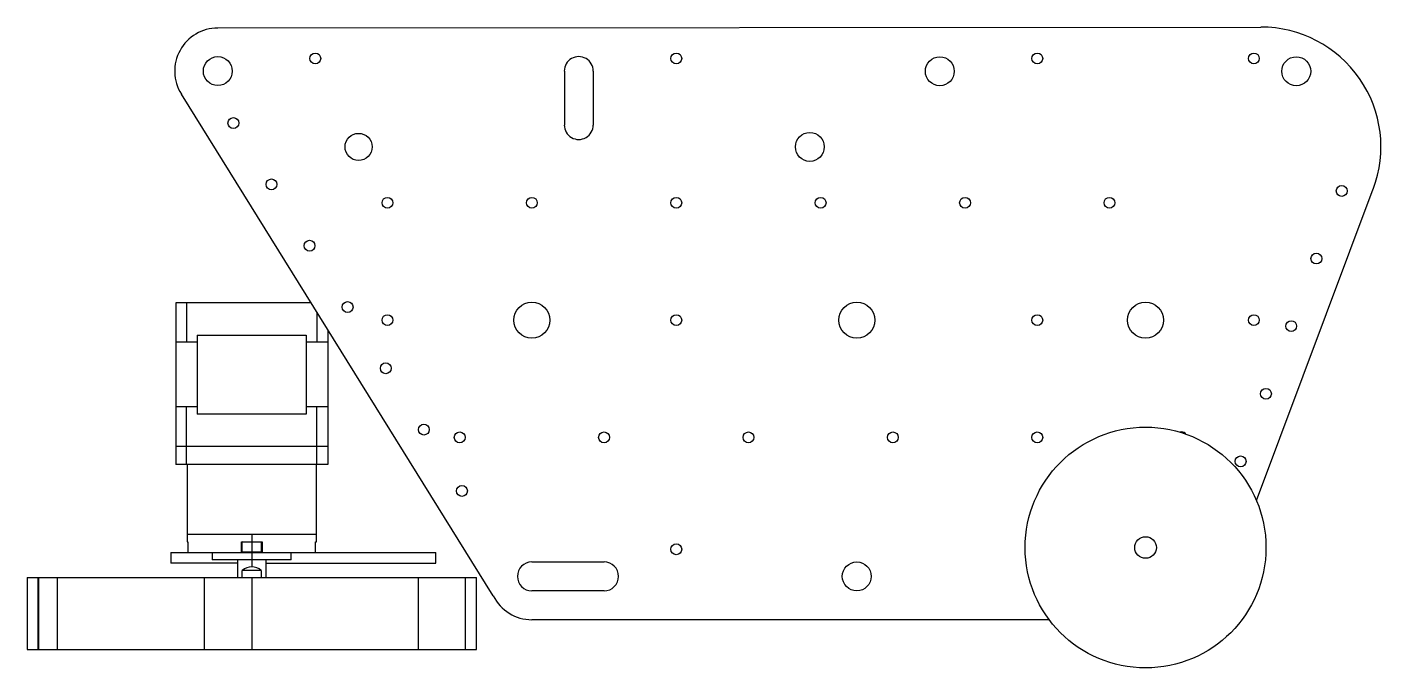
# Model space of a CAD drawing. Header units: millimetres. Extents: x -159 to 217, y -33 to 146.
import ezdxf

# ---------------------------------------------------------------- set-up
doc = ezdxf.new("R2010")
doc.units = ezdxf.units.MM

msp = doc.modelspace()

# ---------------------------------------------------------------- linework, layer by layer
at = {"color": 7, "linetype": 'Continuous', "lineweight": 25}
for p, q in [((-106.45, 145.56), (183.74, 145.81)), ((-10.04, 133.56), (-10.04, 118.56)), ((-2.01, 133.56), (-2.01, 118.56)), ((-29.83, -12.48), (-116.58, 127.15)), ((182.45, 14.12), (214.97, 100.76)), ((-80.52, 69.11), (-118.15, 69.11)), ((-118.15, 69.11), (-118.15, 24.11)), ((-115.15, 69.11), (-115.15, 58.11)), ((-78.85, 66.42), (-78.85, 58.11)), ((-75.85, 61.59), (-75.85, 24.11)), ((-112.15, 58.11), (-118.15, 58.11)), ((-112.15, 60.11), (-81.85, 60.11)), ((-112.15, 60.11), (-112.15, 38.11)), ((-81.85, 60.11), (-81.85, 38.11)), ((-75.85, 58.11), (-81.85, 58.11)), ((-112.15, 40.11), (-118.15, 40.11)), ((-115.15, 24.11), (-115.15, 40.11)), ((-81.85, 38.11), (-112.15, 38.11)), ((-75.85, 40.11), (-81.85, 40.11)), ((-78.85, 24.11), (-78.85, 40.11)), ((-75.85, 29.11), (-118.15, 29.11)), ((-75.85, 24.11), (-118.15, 24.11)), ((-115, 24.11), (-115, 2.61)), ((-79, 2.61), (-79, 24.11)), ((-79, 4.61), (-115, 4.61)), ((-97, 4.61), (-97, 2.61)), ((-115, 2.61), (-114.77, 2.61)), ((-114.77, 2.61), (-114.77, -0.39)), ((-99.87, 2.61), (-94.12, 2.61)), ((-99.87, -0.39), (-99.87, 2.61)), ((-99.58, 2.61), (-99.75, 2.45)), ((-99.75, 2.45), (-99.75, -0.22)), ((-94.25, 2.45), (-99.75, 2.45)), ((-97, 2.45), (-97, -4.39)), ((-94.25, 2.45), (-94.41, 2.61)), ((-94.25, -0.22), (-94.25, 2.45)), ((-94.12, 2.61), (-94.12, -0.39)), ((-79.23, 2.61), (-79, 2.61)), ((-79.23, -0.39), (-79.23, 2.61)), ((-119.5, -0.39), (-119.5, -3.39)), ((-119.5, -0.39), (-45.77, -0.39)), ((-101, -3.39), (-119.5, -3.39)), ((-108, -0.39), (-108, -2.39)), ((-86, -2.39), (-108, -2.39)), ((-101, -2.39), (-101, -7.39)), ((-99.75, -0.22), (-99.58, -0.39)), ((-99.75, -0.22), (-94.25, -0.22)), ((-94.41, -0.39), (-94.25, -0.22)), ((-93, -7.39), (-93, -2.39)), ((-93, -3.39), (-45.77, -3.39)), ((-86, -2.39), (-86, -0.39)), ((-45.77, -3.39), (-45.77, -0.39)), ((-19.08, -3.01), (1, -3.01)), ((-159.5, -7.39), (-159.5, -27.39)), ((-159.5, -7.39), (-34.5, -7.39)), ((-156.53, -7.39), (-156.53, -27.39)), ((-156.32, -7.39), (-156.32, -27.39)), ((-151.12, -7.39), (-151.12, -27.39)), ((-110.28, -7.39), (-110.28, -27.39)), ((-94.35, -5.39), (-99.64, -5.39)), ((-99.64, -7.39), (-99.64, -5.39)), ((-97, -7.39), (-97, -27.39)), ((-94.35, -5.39), (-94.35, -7.39)), ((-50.75, -7.39), (-50.75, -27.39)), ((-37.67, -7.39), (-37.67, -27.39)), ((-34.5, -27.39), (-34.5, -7.39)), ((1, -11.05), (-19.08, -11.05)), ((124.81, -19.08), (-19.08, -19.08)), ((-159.5, -27.39), (-34.5, -27.39))]:
    msp.add_line(p, q, dxfattribs=at)
at = {"color": 7, "linetype": 'Continuous', "lineweight": 25, "flags": 128}
msp.add_lwpolyline([(161.67, 33.14), (161.41, 33.12), (161.25, 33.08)], dxfattribs=at)
at = {"color": 7, "linetype": 'Continuous', "lineweight": 25}
for centre, radius in [((-106.44, 133.56), 4.02), ((-79.33, 137.08), 1.51), ((21.09, 137.08), 1.51), ((94.39, 133.51), 4.02), ((121.51, 137.08), 1.51), ((181.76, 137.08), 1.51), ((193.55, 133.51), 4.02), ((-102.12, 119.1), 1.51), ((-67.28, 112.47), 3.77), ((58.24, 112.47), 4.02), ((-91.52, 102.04), 1.51), ((206.19, 100.22), 1.51), ((-59.25, 96.91), 1.51), ((-19.08, 96.91), 1.51), ((21.09, 96.91), 1.51), ((61.25, 96.91), 1.51), ((101.42, 96.91), 1.51), ((141.59, 96.91), 1.51), ((-80.92, 84.98), 1.51), ((199.16, 81.4), 1.51), ((-70.32, 67.92), 1.51), ((-19.08, 64.27), 5.02), ((71.3, 64.27), 5.02), ((151.63, 64.27), 5.02), ((-59.25, 64.27), 1.51), ((21.09, 64.27), 1.51), ((121.51, 64.27), 1.51), ((181.76, 64.27), 1.51), ((192.14, 62.59), 1.51), ((-59.72, 50.86), 1.51), ((185.11, 43.77), 1.51), ((-49.12, 33.8), 1.51), ((151.63, 0.99), 33.5), ((-39.16, 31.63), 1.51), ((1, 31.63), 1.51), ((41.17, 31.63), 1.51), ((81.34, 31.63), 1.51), ((121.51, 31.63), 1.51), ((178.08, 24.96), 1.51), ((-38.52, 16.74), 1.51), ((151.63, 0.99), 3), ((21.09, 0.5), 1.51), ((71.3, -7.03), 4.02)]:
    msp.add_circle(centre, radius, dxfattribs=at)
for centre, radius, start, end in [((-106.44, 133.56), 11.99, 90.0528, 212.3378), ((183.76, 112.47), 33.34, 339.4226, 90.0458), ((-6.03, 133.56), 4.02, 359.9978, 180.0022), ((-6.03, 118.56), 4.02, 179.9978, 0.0022), ((161.67, 31.63), 1.51, 37.5759, 89.9995), ((-19.08, -7.03), 4.02, 90.0022, 269.9978), ((1, -7.03), 4.02, 270.0022, 89.9978), ((-97, -8.39), 4, 48.5904, 131.4096), ((-19.08, -7.03), 12.05, 206.8786, 269.9994)]:
    msp.add_arc(centre, radius, start, end, dxfattribs=at)

doc.saveas('drawing.dxf')
